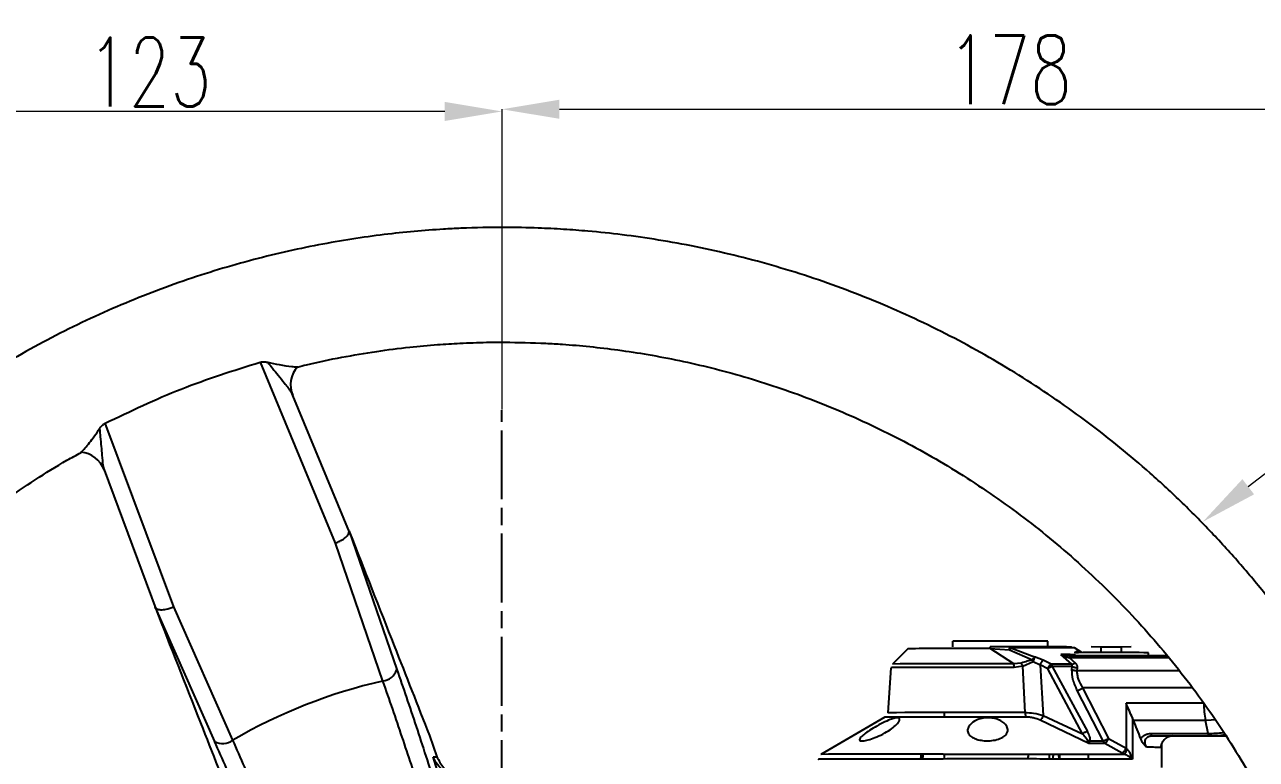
# Model space of a CAD drawing. Header units: millimetres. Extents: x 2379 to 4059, y 879 to 2067.
# Drawn here: x 3005.8 to 3220.6, y 1310.6 to 1438.7 of the extents above; entities that cross this region are included whole.
import ezdxf

# ---------------------------------------------------------------- set-up
doc = ezdxf.new("R2010")
doc.units = ezdxf.units.MM
doc.linetypes.add('AM_ISO08W050', pattern=[18, 12, -1.5, 3, -1.5])
doc.layers.add('AM_5', color=3, linetype='Continuous', lineweight=25)
doc.layers.add('AM_7', color=4, linetype='AM_ISO08W050', lineweight=25)
doc.styles.add('SLDTEXTSTYLE1', font='txt.shx', dxfattribs={"width": 0.7, "bigfont": 'gbcbig.shx'})
doc.dimstyles.new('SLDDIMSTYLE12$0', dxfattribs={"dimtxt": 12, "dimasz": 10, "dimexe": 0, "dimexo": 0.0625, "dimgap": 0.875, "dimtad": 1, "dimdec": 1, "dimlfac": 1.8, "dimrnd": 1e-09, "dimzin": 12, "dimdsep": 46, "dimtxsty": 'SLDTEXTSTYLE1', "dimcen": 0.09, "dimdle": 8.16, "dimclrd": 3, "dimclre": 3, "dimadec": 0, "dimazin": 3, "dimtfac": 1, "dimtdec": 1, "dimtofl": 0, "dimtmove": 0, "dimatfit": 3, "dimfxl": 0, "dimfrac": 2, "dimtolj": 1, "dimlwd": 5, "dimlwe": 5, "dimarcsym": 0})
doc.dimstyles.new('SLDDIMSTYLE12$3', dxfattribs={"dimtxt": 12, "dimasz": 10, "dimexe": 0, "dimexo": 0.0625, "dimgap": 0.875, "dimtad": 1, "dimdec": 1, "dimlfac": 1.8, "dimrnd": 1e-09, "dimzin": 12, "dimdsep": 46, "dimtxsty": 'SLDTEXTSTYLE1', "dimcen": 0.09, "dimdle": 8.16, "dimclrd": 3, "dimclre": 3, "dimadec": 0, "dimazin": 3, "dimtfac": 1, "dimtdec": 1, "dimtofl": 0, "dimtmove": 0, "dimatfit": 3, "dimfxl": 0, "dimfrac": 2, "dimtolj": 1, "dimlwd": 5, "dimlwe": 5, "dimarcsym": 0})

# ---------------------------------------------------------------- blocks, each defined once
blk = doc.blocks.new('*D35')
at = {"layer": 'AM_5', "color": 3, "lineweight": 5, "transparency": 16777216}
blk.add_line((3089.01, 1371.54), (3089.01, 1423.9), dxfattribs=at)
at = {"layer": 'AM_5', "color": 3, "linetype": 'Continuous', "lineweight": 5, "transparency": 16777216}
for p, q in [((3099.01, 1423.9), (3256.08, 1423.9)), ((3266.08, 1305.64), (3266.08, 1423.9))]:
    blk.add_line(p, q, dxfattribs=at)
at = {"layer": 'AM_5', "color": 3, "transparency": 16777216}
for points in [[(3099.01, 1425.57), (3099.01, 1422.24), (3089.01, 1423.9)], [(3256.08, 1425.57), (3256.08, 1422.24), (3266.08, 1423.9)]]:
    blk.add_solid(points, dxfattribs=at)
at = {"layer": 'Defpoints', "color": 0, "transparency": 16777216}
for p in [(3266.08, 1423.9), (3089.01, 1371.48), (3266.08, 1305.58)]:
    blk.add_point(p, dxfattribs=at)
at = {"layer": 'AM_5', "color": 0, "transparency": 16777216, "insert": (3177.54, 1430.78), "char_height": 12, "attachment_point": 5, "style": 'SLDTEXTSTYLE1'}
blk.add_mtext('\\A1;178', dxfattribs=at)
blk = doc.blocks.new('*D36')
at = {"layer": 'AM_5', "color": 3, "linetype": 'Continuous', "lineweight": 5, "transparency": 16777216}
for p, q in [((2966.08, 1265.87), (2966.08, 1423.52)), ((3079.01, 1423.52), (2976.08, 1423.52))]:
    blk.add_line(p, q, dxfattribs=at)
at = {"layer": 'AM_5', "color": 3, "lineweight": 5, "transparency": 16777216}
blk.add_line((3089.01, 1371.54), (3089.01, 1423.52), dxfattribs=at)
at = {"layer": 'AM_5', "color": 3, "transparency": 16777216}
for points in [[(2976.08, 1425.19), (2976.08, 1421.86), (2966.08, 1423.52)], [(3079.01, 1425.19), (3079.01, 1421.86), (3089.01, 1423.52)]]:
    blk.add_solid(points, dxfattribs=at)
at = {"layer": 'Defpoints', "color": 0, "transparency": 16777216}
for p in [(2966.08, 1423.52), (3089.01, 1371.48), (2966.08, 1265.81)]:
    blk.add_point(p, dxfattribs=at)
at = {"layer": 'AM_5', "color": 0, "transparency": 16777216, "insert": (3027.54, 1430.4), "char_height": 12, "attachment_point": 5, "style": 'SLDTEXTSTYLE1'}
blk.add_mtext('\\A1;123', dxfattribs=at)
blk = doc.blocks.new('*D43')
at = {"layer": 'AM_5', "color": 3, "lineweight": 5, "transparency": 16777216}
blk.add_line((3381.35, 1348.79), (3395.7, 1348.79), dxfattribs=at)
at = {"layer": 'AM_5', "color": 3, "linetype": 'Continuous', "lineweight": 5, "transparency": 16777216}
for p, q in [((3395.7, 1338.79), (3395.7, 1241.34)), ((3135.75, 1231.34), (3395.7, 1231.34))]:
    blk.add_line(p, q, dxfattribs=at)
at = {"layer": 'AM_5', "color": 3, "transparency": 16777216}
for points in [[(3394.03, 1338.79), (3397.37, 1338.79), (3395.7, 1348.79)], [(3394.03, 1241.34), (3397.37, 1241.34), (3395.7, 1231.34)]]:
    blk.add_solid(points, dxfattribs=at)
at = {"layer": 'Defpoints', "color": 0, "transparency": 16777216}
for p in [(3381.29, 1348.79), (3135.69, 1231.34), (3395.7, 1231.34)]:
    blk.add_point(p, dxfattribs=at)
at = {"layer": 'AM_5', "color": 0, "transparency": 16777216, "insert": (3388.82, 1299.3), "char_height": 12, "attachment_point": 5, "rotation": 90, "style": 'SLDTEXTSTYLE1'}
blk.add_mtext('\\A1;115', dxfattribs=at)
blk = doc.blocks.new('*D31')
at = {"layer": 'AM_5', "color": 3, "linetype": 'Continuous', "lineweight": 5, "transparency": 16777216}
blk.add_line((3252.82, 1384.1), (3219.14, 1358.1), dxfattribs=at)
at = {"layer": 'AM_5', "color": 3, "lineweight": 5, "transparency": 16777216}
for p, q in [((3151.76, 1306.16), (3151.94, 1306.16)), ((3151.85, 1306.07), (3151.85, 1306.25))]:
    blk.add_line(p, q, dxfattribs=at)
at = {"layer": 'AM_5', "color": 3, "transparency": 16777216}
blk.add_solid([(3218.12, 1359.42), (3220.16, 1356.78), (3211.22, 1351.99)], dxfattribs=at)
at = {"layer": 'Defpoints', "color": 0, "transparency": 16777216}
for p in [(3211.22, 1351.99), (3092.48, 1260.33)]:
    blk.add_point(p, dxfattribs=at)
at = {"layer": 'AM_5', "color": 0, "transparency": 16777216, "insert": (3235.74, 1379.59), "char_height": 12, "attachment_point": 5, "rotation": 37.6642, "style": 'SLDTEXTSTYLE1'}
blk.add_mtext('\\A1;%%C345', dxfattribs=at)

msp = doc.modelspace()

# ---------------------------------------------------------------- linework, layer by layer
at = {"color": 7, "linetype": 'Continuous', "lineweight": 25}
for p, q in [((3046.822, 1379.816), (3059.899, 1348.264)), ((3062.426, 1350.154), (3052.512, 1373.997)), ((3031.753, 1337.174), (3019.815, 1369.175)), ((3019.613, 1361.035), (3028.612, 1336.831)), ((3062.338, 1350.338), (3070.676, 1326.233)), ((3059.899, 1348.264), (3068.187, 1324.222)), ((3028.551, 1337.026), (3038.88, 1313.706)), ((3042.076, 1313.934), (3031.753, 1337.174)), ((3159.79, 1329.864), (3157.121, 1327.196)), ((3167.597, 1330.178), (3167.597, 1331.178)), ((3174.108, 1329.894), (3170.143, 1329.893)), ((3177.59, 1330.186), (3174.107, 1330.186)), ((3178.254, 1327.231), (3174.108, 1329.894)), ((3174.108, 1329.894), (3177.494, 1329.655)), ((3177.494, 1329.655), (3177.517, 1329.934)), ((3177.494, 1329.655), (3181.527, 1327.936)), ((3177.546, 1330.101), (3177.568, 1330.167)), ((3177.568, 1330.167), (3177.59, 1330.186)), ((3177.721, 1330.033), (3181.886, 1328.446)), ((3184.179, 1330.17), (3184.179, 1331.17)), ((3190.137, 1329.178), (3188.827, 1330.003)), ((3193.498, 1330.163), (3191.766, 1330.17)), ((3193.498, 1329.183), (3193.498, 1330.163)), ((3196.962, 1330.163), (3193.498, 1330.163)), ((3198.694, 1330.17), (3196.962, 1330.163)), ((3196.962, 1330.163), (3196.962, 1329.183)), ((3179.815, 1326.838), (3181.61, 1327.652)), ((3181.61, 1327.652), (3181.567, 1327.796)), ((3181.61, 1327.652), (3182.85, 1327.043)), ((3183.397, 1327.853), (3181.886, 1328.446)), ((3184.755, 1327.189), (3183.397, 1327.853)), ((3188.357, 1327.182), (3186.467, 1328.834)), ((3186.467, 1328.834), (3187.494, 1328.413)), ((3187.249, 1328.719), (3186.467, 1328.834)), ((3187.513, 1328.68), (3187.249, 1328.719)), ((3187.494, 1328.413), (3187.996, 1328.281)), ((3188.158, 1328.654), (3187.505, 1328.67)), ((3187.695, 1328.679), (3187.513, 1328.68)), ((3187.513, 1328.68), (3188.217, 1328.68)), ((3205.317, 1328.292), (3187.996, 1328.281)), ((3187.996, 1328.281), (3188.972, 1327.427)), ((3188.217, 1328.68), (3193.439, 1328.683)), ((3189.238, 1329.369), (3188.982, 1329.191)), ((3193.439, 1328.683), (3205.002, 1328.69)), ((3201.73, 1328.688), (3201.73, 1329.17)), ((3156.831, 1326.561), (3156.282, 1318.709)), ((3179.554, 1327.353), (3178.254, 1327.231)), ((3179.815, 1326.838), (3178.326, 1326.594)), ((3180.228, 1318.745), (3179.815, 1326.838)), ((3182.85, 1327.043), (3183.367, 1318.227)), ((3184.185, 1326.378), (3182.85, 1327.043)), ((3190.218, 1315.053), (3184.185, 1326.378)), ((3184.959, 1326.775), (3191.106, 1315.449)), ((3188.416, 1326.769), (3184.959, 1326.775)), ((3188.39, 1326.187), (3188.416, 1326.769)), ((3189.295, 1326.6), (3189.258, 1326.019)), ((3207.108, 1326.03), (3189.258, 1326.019)), ((3193.821, 1313.781), (3189.331, 1322.591)), ((3209.437, 1323.034), (3190.242, 1323.022)), ((3190.242, 1323.022), (3194.784, 1314.212)), ((3211.394, 1320.368), (3197.827, 1320.36)), ((3197.827, 1320.36), (3197.827, 1312.532)), ((3155.785, 1317.913), (3144.583, 1311.446)), ((3166.083, 1318.743), (3166.083, 1317.948)), ((3191.334, 1313.354), (3182.864, 1317.397)), ((3183.367, 1318.227), (3190.218, 1315.053)), ((3198.93, 1317.825), (3198.93, 1310.616)), ((3199.112, 1317.359), (3198.93, 1317.825)), ((3211.67, 1317.366), (3199.112, 1317.359)), ((3212.138, 1315.096), (3211.67, 1317.366)), ((3076.348, 1314.727), (3077.653, 1311.045)), ((3201.993, 1314.641), (3202.365, 1314.72)), ((3202.19, 1315.09), (3212.138, 1315.096)), ((3202.41, 1314.688), (3212.359, 1314.695)), ((3205.993, 1314.662), (3215.244, 1314.667)), ((3215.24, 1314.673), (3212.359, 1314.695)), ((3191.021, 1313.937), (3191.196, 1313.549)), ((3191.196, 1313.549), (3191.334, 1313.354)), ((3191.419, 1313.488), (3191.196, 1313.549)), ((3191.334, 1313.354), (3191.419, 1313.488)), ((3191.419, 1313.488), (3191.583, 1313.786)), ((3193.821, 1313.781), (3193.949, 1313.534)), ((3193.949, 1313.534), (3194.127, 1313.348)), ((3197.156, 1311.668), (3194.127, 1313.348)), ((3194.784, 1314.212), (3197.827, 1312.532)), ((3197.827, 1312.532), (3198.002, 1312.348)), ((3204.083, 1309.157), (3204.083, 1313.411)), ((3076.986, 1311.01), (3077.653, 1311.045)), ((3081.321, 1297.356), (3076.986, 1311.01)), ((3166.083, 1311.506), (3166.083, 1311.335)), ((3166.083, 1311.329), (3166.087, 1310.641)), ((3186.307, 1310.638), (3186.307, 1311.503)), ((3191.23, 1311.497), (3191.23, 1310.632)), ((3197.504, 1311.484), (3197.156, 1311.668)), ((3198.93, 1310.616), (3198.44, 1310.993)), ((3198.648, 1311.368), (3198.93, 1310.616))]:
    msp.add_line(p, q, dxfattribs=at)
at = {"color": 7, "linetype": 'Continuous', "lineweight": 25, "flags": 128}
for points in [[(3180.399, 1317.949), (3179.025, 1317.95), (3177.62, 1317.951), (3176.193, 1317.952), (3174.752, 1317.952), (3173.308, 1317.952), (3171.868, 1317.952), (3170.442, 1317.951), (3169.039, 1317.95)], [(3213.38, 1317.449), (3212.68, 1317.396), (3211.67, 1317.366)], [(3212.359, 1314.695), (3212.327, 1314.702), (3212.295, 1314.722), (3212.265, 1314.755), (3212.235, 1314.801), (3212.208, 1314.859), (3212.182, 1314.928), (3212.159, 1315.008), (3212.138, 1315.096)], [(3191.583, 1313.786), (3191.878, 1313.785), (3192.169, 1313.785), (3192.456, 1313.784), (3192.738, 1313.783), (3193.016, 1313.783), (3193.289, 1313.782), (3193.557, 1313.782), (3193.821, 1313.781)], [(3162.448, 1311.503), (3162.391, 1311.111), (3162.352, 1310.644)], [(3184.461, 1310.65), (3184.5, 1311.125), (3184.559, 1311.531)]]:
    msp.add_lwpolyline(points, dxfattribs=at)
at = {"color": 7, "linetype": 'Continuous', "lineweight": 25}
for centre, radius, start, end in [((3056.801, 1375.842), 4.668, 137.52481, 203.27152), ((3015.22, 1359.458), 4.668, 19.7383, 85.47923), ((3167.584, 405.034), 924.863, 89.841485, 90.482886), ((3173.883, -2976.181), 4307.364, 89.863044, 90.083616), ((3180.2, 208.501), 1121.535, 89.559285, 90.126636), ((3183.056, -167.509), 1496.347, 89.785585, 89.869384), ((3195.138, 160.535), 1168.654, 89.676774, 90.313028), ((3067.793, 1327.254), 3.058, 277.39752, 340.49784), ((3171.728, -1107.596), 2434.835, 89.84643, 90.343727), ((3179.385, -2570.33), 3897.522, 89.868101, 89.921049), ((3089.083, 1232.91), 93.672, 102.88972, 120.12054), ((3226.653, 1320.256), 15.259, 179.57667, 190.91491), ((3166.017, 42.279), 1275.675, 89.864263, 90.459581), ((3172.6, -1595.258), 2914.012, 89.850034, 90.320855), ((3212.125, 1335.072), 19.976, 270.03668, 277.56628), ((3212.346, 1335.04), 20.345, 270.03668, 277.54673), ((3040.292, 1316.43), 3.068, 242.60529, 305.56074), ((3183.535, -2929.027), 4242.388, 89.85695, 89.894675), ((3161.277, -814.966), 2126.477, 89.874039, 90.449805)]:
    msp.add_arc(centre, radius, start, end, dxfattribs=at)
msp.add_ellipse((3174.083, 1305.323), major_axis=(-15.33, 38.74), ratio=0.6656463, start_param=4.677315, end_param=4.7599615, dxfattribs=at)
for points, knots in [([(3088.65, 1062.611), (3091.21, 1062.636), (3094.79, 1062.67), (3100.06, 1062.949), (3104.524, 1063.284), (3109.84, 1063.85), (3115.409, 1064.623), (3121.223, 1065.633), (3127.194, 1066.889), (3133.27, 1068.4), (3139.408, 1070.171), (3145.573, 1072.205), (3151.737, 1074.504), (3157.873, 1077.07), (3163.962, 1079.9), (3169.981, 1082.994), (3175.914, 1086.348), (3181.743, 1089.961), (3187.453, 1093.826), (3193.028, 1097.94), (3198.456, 1102.298), (3203.721, 1106.892), (3208.813, 1111.716), (3213.717, 1116.764), (3218.424, 1122.027), (3222.922, 1127.497), (3227.2, 1133.165), (3231.249, 1139.022), (3235.059, 1145.059), (3238.62, 1151.265), (3241.926, 1157.629), (3244.966, 1164.142), (3247.735, 1170.791), (3250.226, 1177.566), (3252.431, 1184.453), (3254.346, 1191.442), (3255.965, 1198.52), (3257.282, 1205.673), (3258.295, 1212.89), (3259, 1220.158), (3259.393, 1227.462), (3259.471, 1234.79), (3259.234, 1242.128), (3258.68, 1249.462), (3257.808, 1256.78), (3256.618, 1264.067), (3255.11, 1271.31), (3253.285, 1278.494), (3251.144, 1285.607), (3248.69, 1292.635), (3245.926, 1299.563), (3242.853, 1306.38), (3239.476, 1313.07), (3235.798, 1319.622), (3231.824, 1326.022), (3227.559, 1332.257), (3223.008, 1338.315), (3218.176, 1344.184), (3213.069, 1349.85), (3207.693, 1355.303), (3202.246, 1360.35), (3196.773, 1365.003), (3191.314, 1369.272), (3185.689, 1373.314), (3179.908, 1377.123), (3173.98, 1380.691), (3167.918, 1384.013), (3161.732, 1387.083), (3155.436, 1389.897), (3149.042, 1392.449), (3142.567, 1394.735), (3136.029, 1396.751), (3129.454, 1398.493), (3122.881, 1399.958), (3116.387, 1401.14), (3110.098, 1402.037), (3104.574, 1402.62), (3099.691, 1402.988), (3094.867, 1403.228), (3088.893, 1403.345), (3083.376, 1403.234), (3078.107, 1402.963), (3073.643, 1402.625), (3068.326, 1402.06), (3062.757, 1401.287), (3056.944, 1400.277), (3050.973, 1399.021), (3044.897, 1397.51), (3038.759, 1395.739), (3032.594, 1393.705), (3026.43, 1391.406), (3020.293, 1388.841), (3014.205, 1386.01), (3008.186, 1382.916), (3002.253, 1379.562), (2996.424, 1375.95), (2990.714, 1372.084), (2985.138, 1367.97), (2979.711, 1363.613), (2974.445, 1359.018), (2969.354, 1354.194), (2964.449, 1349.146), (2959.742, 1343.883), (2955.245, 1338.413), (2950.966, 1332.745), (2946.918, 1326.888), (2943.108, 1320.851), (2939.546, 1314.645), (2936.241, 1308.281), (2933.199, 1301.769), (2930.437, 1295.117), (2928.1, 1288.835), (2926.821, 1284.73), (2926.258, 1282.922)], [0, 0, 0, 0, 0.0102074, 0.014274, 0.021037, 0.0280561, 0.0355867, 0.0434511, 0.0515783, 0.0599113, 0.0684099, 0.0770439, 0.085791, 0.0946336, 0.1035582, 0.112554, 0.1216124, 0.1307262, 0.1398897, 0.1490979, 0.1583469, 0.1676331, 0.1769537, 0.1863062, 0.1956884, 0.2050985, 0.2145348, 0.2239961, 0.233481, 0.2429885, 0.2525178, 0.262068, 0.2716385, 0.2812287, 0.2908382, 0.3004664, 0.3101132, 0.3197782, 0.3294613, 0.3391624, 0.3488814, 0.3586183, 0.3683733, 0.3781464, 0.387938, 0.3977483, 0.4075776, 0.4174265, 0.4272956, 0.4371854, 0.4470968, 0.4570307, 0.4669882, 0.4769704, 0.486979, 0.4970156, 0.5070822, 0.5171812, 0.5273154, 0.5374882, 0.5477037, 0.5569145, 0.5661226, 0.5753266, 0.5845258, 0.5937191, 0.6029052, 0.6120821, 0.6212471, 0.6303962, 0.6395236, 0.6486197, 0.6576679, 0.6666375, 0.6754633, 0.6839789, 0.6919633, 0.6976055, 0.7035012, 0.7112199, 0.7214273, 0.7254939, 0.7322569, 0.739276, 0.7468066, 0.754671, 0.7627982, 0.7711312, 0.7796298, 0.7882638, 0.7970109, 0.8058535, 0.8147781, 0.8237739, 0.8328323, 0.8419461, 0.8511096, 0.8603178, 0.8695668, 0.878853, 0.8881736, 0.8975261, 0.9069083, 0.9163184, 0.9257547, 0.935216, 0.9447009, 0.9542084, 0.9637377, 0.9732879, 0.9828584, 0.9924486, 1, 1, 1, 1]), ([(3053.366, 1378.97), (3053.881, 1379.104), (3056.429, 1379.766), (3061.026, 1380.689), (3067.031, 1381.718), (3072.599, 1382.425), (3077.444, 1382.871), (3081.914, 1383.148), (3085.819, 1383.286), (3088.418, 1383.296), (3089.466, 1383.3)], [0, 0, 0, 0, 0.0437848, 0.2166657, 0.3856416, 0.5451731, 0.6784691, 0.7860719, 0.9137261, 1, 1, 1, 1]), ([(3089.466, 1383.3), (3091.867, 1383.262), (3095.225, 1383.21), (3100.168, 1382.906), (3104.357, 1382.549), (3109.344, 1381.958), (3114.565, 1381.158), (3120.011, 1380.121), (3125.599, 1378.837), (3131.279, 1377.298), (3137.007, 1375.501), (3142.75, 1373.44), (3148.481, 1371.116), (3154.173, 1368.529), (3159.805, 1365.679), (3165.357, 1362.569), (3170.81, 1359.202), (3176.147, 1355.583), (3181.353, 1351.716), (3186.412, 1347.607), (3191.31, 1343.263), (3196.033, 1338.69), (3200.569, 1333.897), (3204.905, 1328.891), (3209.03, 1323.682), (3212.932, 1318.279), (3216.601, 1312.691), (3220.028, 1306.93), (3223.202, 1301.006), (3226.116, 1294.931), (3228.76, 1288.717), (3231.128, 1282.374), (3233.213, 1275.917), (3235.008, 1269.358), (3236.508, 1262.71), (3237.706, 1255.986), (3238.603, 1249.2), (3239.178, 1242.366), (3239.453, 1236.299), (3239.401, 1232.516), (3239.38, 1231.022)], [0, 0, 0, 0, 0.0302952, 0.0423856, 0.0624901, 0.08336, 0.1057536, 0.1291426, 0.1533151, 0.1781023, 0.2033838, 0.2290707, 0.2550958, 0.2814075, 0.3079654, 0.3347376, 0.3616982, 0.3888263, 0.4161047, 0.4435189, 0.4710571, 0.4987089, 0.526466, 0.5543209, 0.5822674, 0.6103001, 0.6384144, 0.6666062, 0.6948723, 0.7232096, 0.7516156, 0.7800883, 0.8086258, 0.8372268, 0.86589, 0.8946146, 0.9234, 0.9522458, 0.9811519, 1, 1, 1, 1]), ([(3019.815, 1369.175), (3024.19, 1371.27), (3032.938, 1375.46), (3042.194, 1378.364), (3046.822, 1379.816)], [0, 0, 0, 0, 0.5000005, 1, 1, 1, 1]), ([(3046.822, 1379.816), (3046.983, 1379.849), (3047.376, 1379.927), (3047.824, 1379.869), (3048.089, 1379.812), (3048.158, 1379.797)], [0, 0, 0, 0, 0.341269, 0.8293072, 1, 1, 1, 1]), ([(3048.158, 1379.797), (3048.83, 1379.649), (3050.356, 1379.313), (3052.055, 1379.076), (3053.053, 1379.001), (3053.335, 1378.996), (3053.361, 1378.995), (3053.358, 1378.994), (3053.358, 1378.994)], [0, 0, 0, 0, 0.2966806, 0.6733316, 0.8397548, 0.9603625, 0.9947799, 1, 1, 1, 1]), ([(3048.158, 1379.797), (3048.44, 1379.447), (3049.054, 1378.687), (3050.041, 1377.45), (3050.876, 1376.41), (3051.477, 1375.624), (3051.814, 1375.165), (3052.114, 1374.728), (3052.368, 1374.325), (3052.468, 1374.097), (3052.512, 1373.997)], [0, 0, 0, 0, 0.1610867, 0.3498451, 0.5866141, 0.6799431, 0.7629076, 0.8357476, 0.9281628, 1, 1, 1, 1]), ([(3018.834, 1368.225), (3018.949, 1368.386), (3019.154, 1368.674), (3019.51, 1369.003), (3019.741, 1369.133), (3019.815, 1369.175)], [0, 0, 0, 0, 0.4617935, 0.8273361, 1, 1, 1, 1]), ([(3015.588, 1364.112), (3015.587, 1364.111), (3015.579, 1364.107), (3015.735, 1364.251), (3016.284, 1364.836), (3017.074, 1365.782), (3017.943, 1366.926), (3018.537, 1367.792), (3018.834, 1368.225)], [0, 0, 0, 0, 0.0052395, 0.1256641, 0.3267214, 0.5479449, 0.7742384, 1, 1, 1, 1]), ([(3018.834, 1368.225), (3018.868, 1367.746), (3018.941, 1366.697), (3019.109, 1365.124), (3019.247, 1363.461), (3019.365, 1361.972), (3019.541, 1361.309), (3019.613, 1361.035)], [0, 0, 0, 0, 0.1729775, 0.3788008, 0.583252, 0.8278203, 1, 1, 1, 1]), ([(2980.499, 1129.018), (2979.538, 1130.019), (2977.049, 1132.611), (2973.267, 1137.024), (2969.136, 1142.227), (2965.235, 1147.632), (2961.565, 1153.219), (2958.139, 1158.98), (2954.965, 1164.904), (2952.051, 1170.979), (2949.406, 1177.194), (2947.038, 1183.536), (2944.954, 1189.993), (2943.159, 1196.552), (2941.659, 1203.201), (2940.46, 1209.925), (2939.566, 1216.71), (2938.98, 1223.544), (2938.707, 1230.412), (2938.748, 1237.299), (2939.105, 1244.192), (2939.78, 1251.076), (2940.774, 1257.936), (2942.085, 1264.758), (2943.714, 1271.527), (2945.66, 1278.229), (2947.92, 1284.849), (2950.492, 1291.372), (2953.373, 1297.785), (2956.559, 1304.073), (2960.047, 1310.221), (2963.832, 1316.217), (2967.908, 1322.046), (2972.271, 1327.695), (2976.915, 1333.151), (2981.834, 1338.4), (2986.843, 1343.257), (2991.898, 1347.728), (2996.957, 1351.826), (3002.183, 1355.703), (3007.577, 1359.333), (3012.053, 1362.131), (3014.778, 1363.627), (3015.604, 1364.081)], [0, 0, 0, 0, 0.0151775, 0.0393292, 0.0635604, 0.0878663, 0.1122429, 0.1366868, 0.161195, 0.1857649, 0.2103945, 0.2350819, 0.2598255, 0.2846241, 0.3094766, 0.3343824, 0.3593409, 0.3843518, 0.409415, 0.4345306, 0.4596989, 0.4849206, 0.5101965, 0.5355275, 0.5609152, 0.5863611, 0.6118672, 0.6374358, 0.6630699, 0.6887726, 0.714548, 0.7404006, 0.7663359, 0.7923603, 0.8184816, 0.8447092, 0.8710544, 0.8948026, 0.918543, 0.942272, 0.9659875, 0.9896862, 1, 1, 1, 1]), ([(3059.899, 1348.264), (3059.935, 1348.277), (3060.04, 1348.315), (3060.385, 1348.452), (3061.014, 1348.753), (3061.635, 1349.174), (3062.033, 1349.565), (3062.313, 1349.945), (3062.328, 1350.183), (3062.338, 1350.338)], [0, 0, 0, 0, 0.0260711, 0.0753359, 0.2510277, 0.500322, 0.632163, 0.7609985, 1, 1, 1, 1]), ([(3062.338, 1350.338), (3062.337, 1350.345), (3062.336, 1350.359), (3062.346, 1350.345), (3062.375, 1350.281), (3062.406, 1350.203), (3062.426, 1350.154)], [0, 0, 0, 0, 0.1147934, 0.2642503, 0.5426543, 1, 1, 1, 1]), ([(3062.426, 1350.154), (3065.017, 1343.56), (3069.644, 1331.786), (3074.3, 1319.939), (3076.348, 1314.727)], [0, 0, 0, 0, 0.5600004, 1, 1, 1, 1]), ([(3028.612, 1336.831), (3028.598, 1336.867), (3028.569, 1336.94), (3028.544, 1337.013), (3028.539, 1337.039), (3028.543, 1337.038), (3028.549, 1337.029), (3028.551, 1337.026)], [0, 0, 0, 0, 0.3325712, 0.6879646, 0.8313814, 0.949784, 1, 1, 1, 1]), ([(3028.551, 1337.026), (3028.665, 1336.919), (3028.839, 1336.756), (3029.304, 1336.669), (3029.862, 1336.655), (3030.604, 1336.771), (3031.27, 1336.98), (3031.615, 1337.115), (3031.718, 1337.159), (3031.753, 1337.174)], [0, 0, 0, 0, 0.2389954, 0.3678324, 0.4996781, 0.7489725, 0.9246805, 0.9739408, 1, 1, 1, 1]), ([(3028.612, 1336.831), (3031.213, 1330.212), (3035.858, 1318.392), (3040.531, 1306.5), (3042.588, 1301.268)], [0, 0, 0, 0, 0.5600002, 1, 1, 1, 1]), ([(3177.721, 1330.033), (3177.684, 1329.985), (3177.609, 1329.887), (3177.532, 1329.732), (3177.494, 1329.655)], [0, 0, 0, 0, 0.4999999, 1, 1, 1, 1]), ([(3177.517, 1329.934), (3177.521, 1329.95), (3177.53, 1329.984), (3177.536, 1330.016), (3177.538, 1330.057), (3177.544, 1330.081), (3177.545, 1330.1), (3177.545, 1330.101), (3177.546, 1330.101), (3177.546, 1330.101), (3177.546, 1330.101), (3177.546, 1330.101)], [0, 0, 0, 0, 0.2389858, 0.5080398, 0.541991, 0.9779056, 0.9941787, 0.998396, 0.9995247, 0.9999424, 1, 1, 1, 1]), ([(3184.355, 1330.136), (3185.127, 1330.138), (3186.7, 1330.142), (3188.034, 1330.149), (3188.455, 1330.157), (3187.893, 1330.165), (3186.424, 1330.172), (3184.094, 1330.179), (3181.089, 1330.184), (3178.743, 1330.185), (3177.59, 1330.186)], [0, 0, 0, 0, 0.1228543, 0.25, 0.3771457, 0.5, 0.6228543, 0.75, 0.8771457, 1, 1, 1, 1]), ([(3181.527, 1327.936), (3181.413, 1327.91), (3181.098, 1327.841), (3180.431, 1327.64), (3179.898, 1327.466), (3179.554, 1327.353)], [0, 0, 0, 0, 0.1685849, 0.4640042, 1, 1, 1, 1]), ([(3181.886, 1328.446), (3181.829, 1328.386), (3181.714, 1328.266), (3181.589, 1328.046), (3181.527, 1327.936)], [0, 0, 0, 0, 0.4999998, 1, 1, 1, 1]), ([(3181.567, 1327.796), (3181.567, 1327.796), (3181.567, 1327.796), (3181.567, 1327.797), (3181.567, 1327.799), (3181.566, 1327.801), (3181.564, 1327.806), (3181.561, 1327.817), (3181.555, 1327.837), (3181.543, 1327.878), (3181.533, 1327.913), (3181.527, 1327.936)], [0, 0, 0, 0, 0.0018062, 0.0050143, 0.0156365, 0.0312939, 0.0626084, 0.1252346, 0.2504656, 0.5007583, 1, 1, 1, 1]), ([(3181.886, 1328.446), (3181.865, 1328.392), (3181.83, 1328.302), (3181.758, 1328.103), (3181.687, 1327.894), (3181.635, 1327.732), (3181.61, 1327.652)], [0, 0, 0, 0, 0.3020871, 0.5042566, 0.7573872, 1, 1, 1, 1]), ([(3182.85, 1327.043), (3182.891, 1327.129), (3182.976, 1327.304), (3183.123, 1327.542), (3183.27, 1327.739), (3183.356, 1327.816), (3183.397, 1327.853)], [0, 0, 0, 0, 0.2446192, 0.500002, 0.7553836, 1, 1, 1, 1]), ([(3187.513, 1328.68), (3187.512, 1328.676), (3187.508, 1328.67), (3187.503, 1328.615), (3187.498, 1328.532), (3187.495, 1328.452), (3187.494, 1328.413)], [0, 0, 0, 0, 0.2509657, 0.50425018, 0.75535327, 1, 1, 1, 1]), ([(3188.357, 1327.182), (3188.404, 1327.184), (3188.499, 1327.188), (3188.657, 1327.238), (3188.817, 1327.315), (3188.921, 1327.39), (3188.972, 1327.427)], [0, 0, 0, 0, 0.2474529, 0.4999677, 0.7524992, 1, 1, 1, 1]), ([(3188.655, 1328.828), (3188.713, 1328.825), (3188.791, 1328.821), (3188.905, 1328.784), (3188.935, 1328.774)], [0, 0, 0, 0, 0.73900763, 1, 1, 1, 1]), ([(3189.085, 1328.68), (3189.016, 1328.686), (3188.863, 1328.7), (3188.729, 1328.782), (3188.655, 1328.828)], [0, 0, 0, 0, 0.4538423, 1, 1, 1, 1]), ([(3188.972, 1327.427), (3189.07, 1327.316), (3189.279, 1327.079), (3189.289, 1326.766), (3189.295, 1326.6)], [0, 0, 0, 0, 0.4714528, 1, 1, 1, 1]), ([(3189.899, 1329.177), (3189.893, 1329.18), (3189.57, 1329.347), (3189.403, 1329.358), (3189.238, 1329.369)], [0, 0, 0, 0, 0.0182675, 1, 1, 1, 1]), ([(3070.676, 1326.233), (3071.229, 1324.625), (3072.335, 1321.406), (3074.029, 1316.336), (3075.732, 1311.145), (3076.854, 1307.63), (3077.418, 1305.867)], [0, 0, 0, 0, 0.2492462, 0.4987214, 0.7485201, 1, 1, 1, 1]), ([(3178.326, 1326.594), (3176.836, 1326.594), (3173.855, 1326.596), (3169.321, 1326.594), (3165.136, 1326.59), (3161.55, 1326.584), (3158.85, 1326.576), (3157.13, 1326.567), (3156.953, 1326.561), (3156.867, 1326.558)], [0, 0, 0, 0, 0.1441916, 0.2883832, 0.4325748, 0.5767663, 0.7209579, 0.8651495, 1, 1, 1, 1]), ([(3179.815, 1326.838), (3179.776, 1326.932), (3179.698, 1327.119), (3179.602, 1327.275), (3179.554, 1327.353)], [0, 0, 0, 0, 0.5021578, 1, 1, 1, 1]), ([(3184.185, 1326.378), (3184.229, 1326.465), (3184.319, 1326.642), (3184.473, 1326.882), (3184.626, 1327.078), (3184.713, 1327.152), (3184.755, 1327.189)], [0, 0, 0, 0, 0.2444002, 0.4999702, 0.7555548, 1, 1, 1, 1]), ([(3184.586, 1326.605), (3184.586, 1326.605), (3184.586, 1326.604), (3184.585, 1326.604), (3184.583, 1326.603), (3184.579, 1326.601), (3184.571, 1326.597), (3184.556, 1326.589), (3184.527, 1326.574), (3184.468, 1326.542), (3184.349, 1326.477), (3184.251, 1326.418), (3184.185, 1326.378)], [0, 0, 0, 0, 0.001045, 0.0030652, 0.0082812, 0.0169208, 0.0325456, 0.063795, 0.126292, 0.2512729, 0.5011292, 1, 1, 1, 1]), ([(3184.959, 1326.775), (3184.901, 1326.751), (3184.785, 1326.704), (3184.653, 1326.638), (3184.586, 1326.605)], [0, 0, 0, 0, 0.5000001, 1, 1, 1, 1]), ([(3184.755, 1327.189), (3184.797, 1327.133), (3184.881, 1327.021), (3184.933, 1326.857), (3184.959, 1326.775)], [0, 0, 0, 0, 0.5, 1, 1, 1, 1]), ([(3188.416, 1326.769), (3188.441, 1326.848), (3188.475, 1326.959), (3188.431, 1327.101), (3188.381, 1327.156), (3188.357, 1327.182)], [0, 0, 0, 0, 0.5577985, 0.7889165, 1, 1, 1, 1]), ([(3189.331, 1322.591), (3189.025, 1323.257), (3188.456, 1324.491), (3188.411, 1325.653), (3188.39, 1326.187)], [0, 0, 0, 0, 0.5395057, 1, 1, 1, 1]), ([(3189.258, 1326.019), (3189.184, 1326.015), (3189.033, 1326.007), (3188.801, 1326.037), (3188.578, 1326.094), (3188.452, 1326.156), (3188.39, 1326.187)], [0, 0, 0, 0, 0.2424887, 0.4944093, 0.7492399, 1, 1, 1, 1]), ([(3188.416, 1326.769), (3188.478, 1326.738), (3188.603, 1326.675), (3188.827, 1326.617), (3189.063, 1326.587), (3189.219, 1326.596), (3189.295, 1326.6)], [0, 0, 0, 0, 0.2465016, 0.5000043, 0.7535047, 1, 1, 1, 1]), ([(3189.258, 1326.019), (3189.263, 1325.787), (3189.274, 1325.314), (3189.536, 1324.283), (3189.96, 1323.527), (3190.242, 1323.022)], [0, 0, 0, 0, 0.24465163, 0.49646305, 1, 1, 1, 1]), ([(3068.187, 1324.222), (3068.75, 1322.609), (3069.856, 1319.441), (3071.52, 1314.542), (3073.123, 1309.737), (3074.159, 1306.557), (3074.667, 1305)], [0, 0, 0, 0, 0.2645644, 0.5194287, 0.7645782, 1, 1, 1, 1]), ([(3189.331, 1322.591), (3189.392, 1322.613), (3189.517, 1322.658), (3189.752, 1322.764), (3190.003, 1322.889), (3190.163, 1322.978), (3190.242, 1323.022)], [0, 0, 0, 0, 0.2450752, 0.4999959, 0.754919, 1, 1, 1, 1]), ([(3198.93, 1317.825), (3198.771, 1318.22), (3198.438, 1319.041), (3198.021, 1319.908), (3197.828, 1320.356), (3197.827, 1320.36)], [0, 0, 0, 0, 0.4777794, 0.9949854, 1, 1, 1, 1]), ([(3151.477, 1314.295), (3151.636, 1314.466), (3151.953, 1314.806), (3152.884, 1315.475), (3154.058, 1316.213), (3155.41, 1316.957), (3156.625, 1317.513), (3157.53, 1317.799), (3158.089, 1317.841), (3158.358, 1317.677), (3158.348, 1317.411), (3158.154, 1317.019), (3157.683, 1316.48), (3156.711, 1315.726), (3155.452, 1314.983), (3154.073, 1314.355), (3152.853, 1313.943), (3151.971, 1313.765), (3151.464, 1313.786), (3151.278, 1313.96), (3151.41, 1314.183), (3151.477, 1314.295)], [0, 0, 0, 0, 0.05729588, 0.11440636, 0.17685228, 0.24290924, 0.30662031, 0.3511087, 0.39574113, 0.43710287, 0.47997618, 0.50189325, 0.56370133, 0.62533907, 0.69132397, 0.75561197, 0.81338947, 0.8639885, 0.90995085, 0.95461498, 1, 1, 1, 1]), ([(3170.334, 1316.188), (3170.498, 1316.434), (3170.826, 1316.926), (3171.795, 1317.487), (3172.898, 1317.801), (3173.96, 1317.867), (3174.961, 1317.722), (3175.841, 1317.408), (3176.589, 1316.928), (3177.118, 1316.293), (3177.25, 1315.672), (3177.066, 1315.071), (3176.585, 1314.536), (3175.651, 1314.076), (3174.493, 1313.827), (3173.332, 1313.787), (3172.276, 1313.918), (3171.368, 1314.198), (3170.654, 1314.625), (3170.218, 1315.195), (3170.157, 1315.744), (3170.293, 1316.083), (3170.334, 1316.188)], [0, 0, 0, 0, 0.0630873, 0.1264409, 0.1716731, 0.2170721, 0.2586063, 0.3010345, 0.3488827, 0.4046229, 0.4677415, 0.5043275, 0.5626365, 0.6211682, 0.6738653, 0.7209892, 0.765716, 0.8111393, 0.8597724, 0.9135175, 0.9733138, 1, 1, 1, 1]), ([(3180.228, 1318.745), (3180.726, 1318.723), (3181.783, 1318.678), (3182.819, 1318.383), (3183.367, 1318.227)], [0, 0, 0, 0, 0.4713852, 1, 1, 1, 1]), ([(3182.864, 1317.397), (3182.464, 1317.546), (3181.867, 1317.77), (3181.012, 1317.925), (3180.603, 1317.941), (3180.399, 1317.949)], [0, 0, 0, 0, 0.50290538, 0.75216319, 1, 1, 1, 1]), ([(3183.367, 1318.227), (3183.33, 1318.138), (3183.253, 1317.957), (3183.119, 1317.713), (3182.983, 1317.513), (3182.903, 1317.435), (3182.864, 1317.397)], [0, 0, 0, 0, 0.24695755, 0.50317027, 0.75769494, 1, 1, 1, 1]), ([(3191.106, 1315.449), (3191.045, 1315.429), (3190.92, 1315.388), (3190.691, 1315.292), (3190.449, 1315.178), (3190.294, 1315.094), (3190.218, 1315.053)], [0, 0, 0, 0, 0.2454955, 0.5000002, 0.7545047, 1, 1, 1, 1]), ([(3190.218, 1315.053), (3190.385, 1314.866), (3190.63, 1314.59), (3190.9, 1314.212), (3190.982, 1314.026), (3191.021, 1313.937)], [0, 0, 0, 0, 0.5250925, 0.7733354, 1, 1, 1, 1]), ([(3191.583, 1313.786), (3191.584, 1313.893), (3191.587, 1314.123), (3191.459, 1314.69), (3191.252, 1315.135), (3191.106, 1315.449)], [0, 0, 0, 0, 0.20576804, 0.43811967, 1, 1, 1, 1]), ([(3200.391, 1314.163), (3200.489, 1314.303), (3200.68, 1314.578), (3201.112, 1314.867), (3201.618, 1315.055), (3201.996, 1315.078), (3202.19, 1315.09)], [0, 0, 0, 0, 0.2643559, 0.5182914, 0.7521507, 1, 1, 1, 1]), ([(3201.397, 1312.683), (3201.289, 1312.964), (3201.095, 1313.466), (3201.203, 1314.065), (3201.475, 1314.397), (3201.715, 1314.561), (3201.913, 1314.614), (3201.999, 1314.638)], [0, 0, 0, 0, 0.37993052, 0.67841432, 0.79990614, 0.91316461, 1, 1, 1, 1]), ([(3201.999, 1314.638), (3202.017, 1314.644), (3202.139, 1314.685), (3202.285, 1314.687), (3202.41, 1314.688)], [0, 0, 0, 0, 0.14694092, 1, 1, 1, 1]), ([(3202.346, 1314.716), (3202.326, 1314.739), (3202.285, 1314.785), (3202.231, 1314.914), (3202.204, 1315.032), (3202.19, 1315.09)], [0, 0, 0, 0, 0.331135, 0.6655675, 1, 1, 1, 1]), ([(3202.41, 1314.688), (3202.388, 1314.689), (3202.366, 1314.689), (3202.346, 1314.716), (3202.346, 1314.716)], [0, 0, 0, 0, 0.9902361, 1, 1, 1, 1]), ([(3205.993, 1314.662), (3205.875, 1314.655), (3205.643, 1314.643), (3205.28, 1314.539), (3204.937, 1314.372), (3204.481, 1314.039), (3204.016, 1313.445), (3203.891, 1312.945), (3203.821, 1312.665)], [0, 0, 0, 0, 0.0980067, 0.1918298, 0.2920342, 0.399514, 0.6638623, 1, 1, 1, 1]), ([(3047.836, 1294.212), (3047.045, 1295.885), (3045.469, 1299.221), (3043.174, 1304.179), (3040.956, 1309.043), (3039.572, 1312.152), (3038.88, 1313.706)], [0, 0, 0, 0, 0.2514799, 0.5012785, 0.7507527, 1, 1, 1, 1]), ([(3050.443, 1295.455), (3049.752, 1296.941), (3048.341, 1299.973), (3046.237, 1304.58), (3044.113, 1309.298), (3042.764, 1312.369), (3042.076, 1313.934)], [0, 0, 0, 0, 0.2354209, 0.48057, 0.7354347, 1, 1, 1, 1]), ([(3191.021, 1313.937), (3191.121, 1313.925), (3191.324, 1313.899), (3191.495, 1313.824), (3191.583, 1313.786)], [0, 0, 0, 0, 0.4911669, 1, 1, 1, 1]), ([(3193.821, 1313.781), (3193.882, 1313.801), (3194.007, 1313.842), (3194.256, 1313.948), (3194.526, 1314.075), (3194.7, 1314.167), (3194.784, 1314.212)], [0, 0, 0, 0, 0.2443748, 0.5000003, 0.7556255, 1, 1, 1, 1]), ([(3194.127, 1313.348), (3194.171, 1313.377), (3194.262, 1313.437), (3194.439, 1313.644), (3194.624, 1313.913), (3194.732, 1314.115), (3194.784, 1314.212)], [0, 0, 0, 0, 0.2425915, 0.5000001, 0.7574087, 1, 1, 1, 1]), ([(3197.827, 1312.532), (3197.773, 1312.433), (3197.662, 1312.23), (3197.472, 1311.96), (3197.291, 1311.752), (3197.2, 1311.695), (3197.156, 1311.667)], [0, 0, 0, 0, 0.2423329, 0.4999383, 0.7575772, 1, 1, 1, 1]), ([(3201.397, 1312.683), (3201.205, 1312.882), (3200.85, 1313.249), (3200.536, 1313.875), (3200.391, 1314.163)], [0, 0, 0, 0, 0.5406043, 1, 1, 1, 1]), ([(3082.586, 1307.562), (3081.886, 1307.587), (3080.486, 1307.638), (3078.893, 1308.505), (3077.674, 1309.625), (3077.215, 1310.548), (3076.986, 1311.01)], [0, 0, 0, 0, 0.2499493, 0.4997481, 0.749457, 1, 1, 1, 1]), ([(3077.653, 1311.045), (3077.992, 1310.367), (3078.577, 1309.197), (3079.836, 1308.29), (3080.506, 1307.998), (3080.631, 1307.943)], [0, 0, 0, 0, 0.5280154, 0.9113192, 1, 1, 1, 1]), ([(3198.93, 1310.616), (3197.872, 1310.619), (3195.756, 1310.625), (3191.71, 1310.632), (3187.176, 1310.638), (3182.225, 1310.642), (3177.027, 1310.644), (3171.737, 1310.644), (3166.52, 1310.642), (3161.536, 1310.638), (3156.938, 1310.632), (3152.866, 1310.625), (3149.451, 1310.617), (3146.78, 1310.607), (3144.999, 1310.596), (3144.109, 1310.587), (3144.176, 1310.581), (3144.198, 1310.579)], [0, 0, 0, 0, 0.0689655, 0.1379311, 0.2068966, 0.2758622, 0.3448277, 0.4137933, 0.4827588, 0.5517244, 0.6206899, 0.6896555, 0.758621, 0.8275866, 0.8965521, 0.9655176, 1, 1, 1, 1]), ([(3162.11, 1311.503), (3162.091, 1311.408), (3162.042, 1311.171), (3162.003, 1310.872), (3161.996, 1310.67), (3161.995, 1310.638)], [0, 0, 0, 0, 0.3601585, 0.9005151, 1, 1, 1, 1]), ([(3165.952, 1311.506), (3167.383, 1311.507), (3170.245, 1311.508), (3174.673, 1311.509), (3179.075, 1311.508), (3183.369, 1311.505), (3187.457, 1311.502), (3191.236, 1311.497), (3194.67, 1311.491), (3196.559, 1311.486), (3197.504, 1311.484)], [0, 0, 0, 0, 0.12500024, 0.25000042, 0.37500052, 0.50000056, 0.62500053, 0.75000042, 0.87500025, 1, 1, 1, 1]), ([(3180.744, 1310.642), (3180.752, 1310.754), (3180.773, 1311.071), (3180.87, 1311.335), (3180.933, 1311.507)], [0, 0, 0, 0, 0.3520939, 1, 1, 1, 1]), ([(3185.091, 1310.639), (3185.095, 1310.728), (3185.103, 1310.953), (3185.149, 1311.246), (3185.192, 1311.426), (3185.211, 1311.504)], [0, 0, 0, 0, 0.273688, 0.687255, 1, 1, 1, 1]), ([(3186.161, 1310.638), (3186.156, 1310.767), (3186.146, 1311.004), (3186.104, 1311.291), (3186.068, 1311.439), (3186.053, 1311.503)], [0, 0, 0, 0, 0.4100606, 0.74872632, 1, 1, 1, 1]), ([(3198.002, 1312.348), (3197.954, 1312.253), (3197.857, 1312.058), (3197.711, 1311.794), (3197.584, 1311.585), (3197.53, 1311.517), (3197.504, 1311.484)], [0, 0, 0, 0, 0.2432277, 0.5000045, 0.7567789, 1, 1, 1, 1]), ([(3198.44, 1310.993), (3198.284, 1311.093), (3198.009, 1311.269), (3197.656, 1311.419), (3197.504, 1311.484)], [0, 0, 0, 0, 0.5684211, 1, 1, 1, 1]), ([(3198.002, 1312.348), (3198.114, 1312.219), (3198.377, 1311.916), (3198.55, 1311.567), (3198.648, 1311.368)], [0, 0, 0, 0, 0.42897761, 1, 1, 1, 1]), ([(3198.648, 1311.368), (3198.602, 1311.302), (3198.509, 1311.17), (3198.463, 1311.052), (3198.44, 1310.993)], [0, 0, 0, 0, 0.4999991, 1, 1, 1, 1])]:
    msp.add_open_spline(points, degree=3, knots=knots, dxfattribs=at)
for points in [[(3174.108, 1329.894), (3174.108, 1329.938), (3174.107, 1330.025), (3174.107, 1330.116), (3174.107, 1330.175), (3174.107, 1330.182), (3174.107, 1330.186)], [(3177.59, 1330.186), (3177.613, 1330.179), (3177.659, 1330.166), (3177.701, 1330.078), (3177.721, 1330.033)], [(3184.74, 1329.981), (3184.679, 1330.026), (3184.559, 1330.115), (3184.423, 1330.129), (3184.355, 1330.136)], [(3188.217, 1328.68), (3188.195, 1328.675), (3188.153, 1328.665), (3188.092, 1328.582), (3188.038, 1328.457), (3188.01, 1328.34), (3187.996, 1328.281)], [(3178.326, 1326.594), (3178.321, 1326.713), (3178.311, 1326.952), (3178.273, 1327.138), (3178.254, 1327.231)], [(3180.228, 1318.745), (3180.231, 1318.664), (3180.239, 1318.502), (3180.277, 1318.28), (3180.329, 1318.086), (3180.376, 1317.995), (3180.399, 1317.949)], [(3202.41, 1314.688), (3203.328, 1314.684), (3205.164, 1314.676), (3205.717, 1314.666), (3205.993, 1314.662)], [(3203.821, 1312.665), (3203.573, 1312.668), (3203.076, 1312.674), (3201.957, 1312.68), (3201.397, 1312.683)]]:
    msp.add_open_spline(points, degree=3, dxfattribs=at)
at = {"layer": 'AM_7'}
msp.add_line((3089.005, 1013.927), (3089.005, 1371.475), dxfattribs=at)

# ---------------------------------------------------------------- dimensions: what is measured, and where the dimension line sits
at = {"layer": 'AM_5'}
for base, p2, text, picture, middle in [((2966.082, 1423.524), (2966.082, 1265.808), '123', '*D36', (3027.544, 1430.399)), ((3266.082, 1423.903), (3266.082, 1305.576), '178', '*D35', (3177.544, 1430.778))]:
    dim = msp.add_linear_dim(base=base, p1=(3089.005, 1371.475), p2=p2, text=text, dimstyle='SLDDIMSTYLE12$0', override={"dimlfac": 1, "dimpost": ''}, dxfattribs=at)
    dim.commit()
    dim.dimension.update_dxf_attribs({"geometry": picture, "text_midpoint": middle})
dim = msp.add_diameter_dim_2p(p1=(3092.48, 1260.333), p2=(3211.221, 1351.987), text='%%C345', dimstyle='SLDDIMSTYLE12$3', override={"dimlfac": 1, "dimpost": ''}, dxfattribs=at)
dim.commit()
dim.dimension.update_dxf_attribs({"geometry": '*D31', "text_midpoint": (3235.735, 1379.595)})
dim = msp.add_linear_dim(base=(3395.7, 1231.342), p1=(3381.287, 1348.791), p2=(3135.692, 1231.342), angle=90, text='115', dimstyle='SLDDIMSTYLE12$0', override={"dimlfac": 1}, dxfattribs=at)
dim.commit()
dim.dimension.update_dxf_attribs({"geometry": '*D43', "text_midpoint": (3395.7, 1299.296), "dimtype": 160})

doc.saveas('drawing.dxf')
